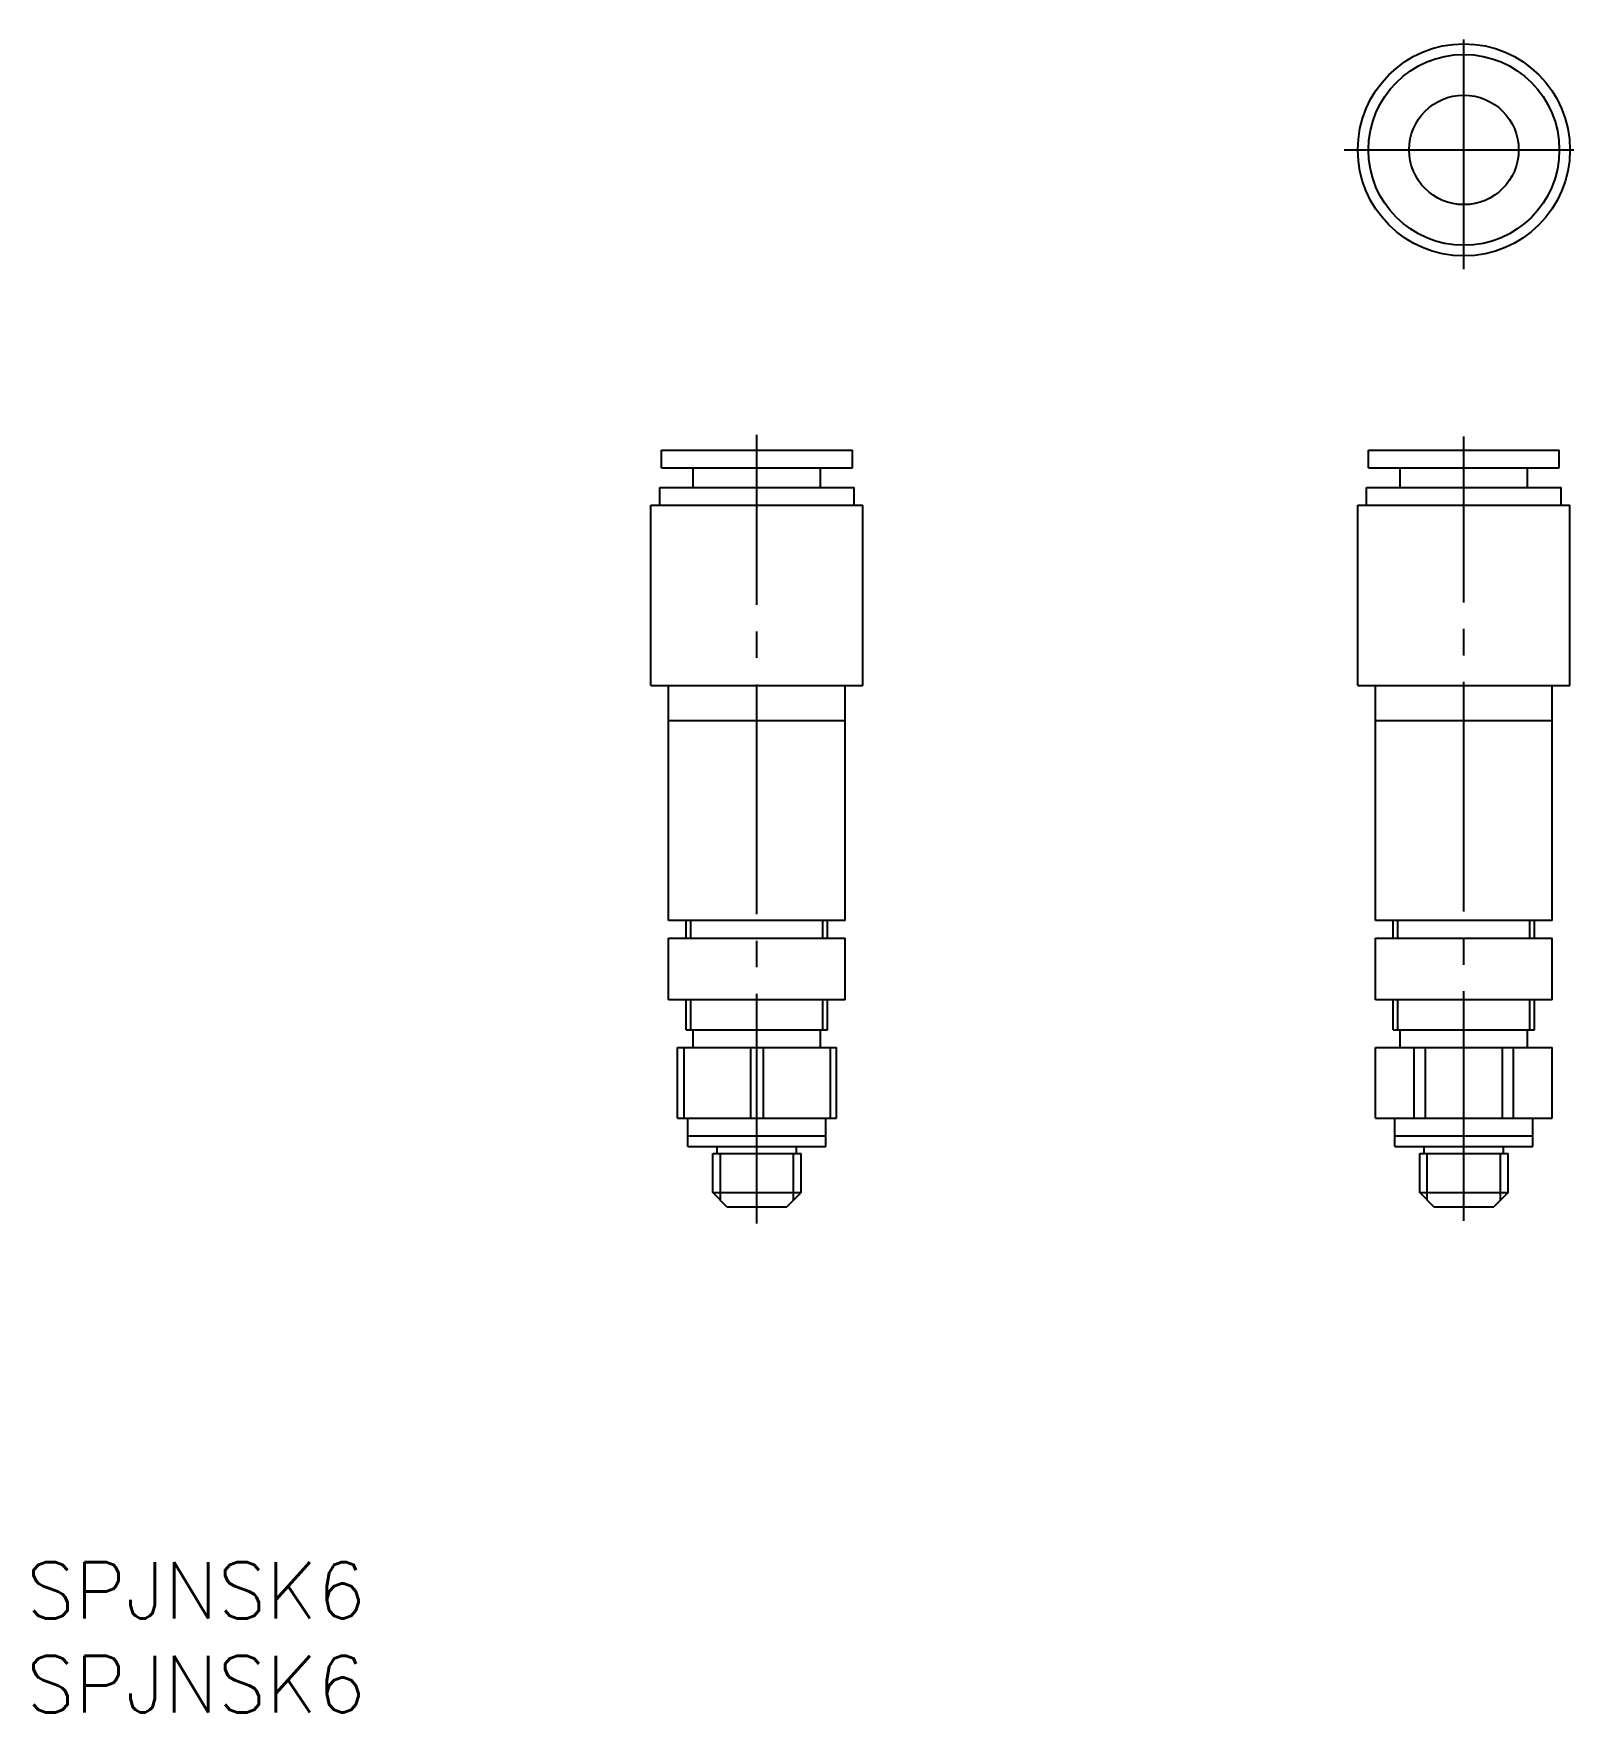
# Model space of a CAD drawing. Extents: x 46.4 to 134.3, y 144.5 to 239.5.
import ezdxf

# ---------------------------------------------------------------- set-up
doc = ezdxf.new("R2010")
doc.units = 0
doc.linetypes.add('CENTER', pattern=[17.5, 13, -1.5, 1.5, -1.5])
doc.layers.get('0').update_dxf_attribs({"linetype": 'CONTINUOUS'})
doc.layers.add('CENTER', color=1, linetype='CENTER')
doc.styles.get("Standard").update_dxf_attribs({"font": 'txt.shx', "bigfont": '@extfont2.shx'})

msp = doc.modelspace()

# ---------------------------------------------------------------- linework, layer by layer
at = {"color": 7, "linetype": 'CONTINUOUS'}
for p, q in [((81.975, 215.961), (92.775, 215.961)), ((81.975, 214.961), (81.975, 215.961)), ((92.775, 214.961), (92.775, 215.961)), ((121.975, 215.961), (132.775, 215.961)), ((121.975, 214.961), (121.975, 215.961)), ((132.775, 214.961), (132.775, 215.961)), ((81.975, 214.961), (92.775, 214.961)), ((83.775, 213.861), (83.775, 214.961)), ((90.975, 213.861), (90.975, 214.961)), ((121.975, 214.961), (132.775, 214.961)), ((123.775, 213.861), (123.775, 214.961)), ((130.975, 213.861), (130.975, 214.961)), ((81.875, 213.861), (92.875, 213.861)), ((81.875, 212.861), (81.875, 213.861)), ((92.875, 212.861), (92.875, 213.861)), ((121.875, 213.861), (132.875, 213.861)), ((121.875, 212.861), (121.875, 213.861)), ((132.875, 212.861), (132.875, 213.861)), ((81.375, 212.861), (93.375, 212.861)), ((81.375, 202.661), (81.375, 212.861)), ((93.375, 202.661), (93.375, 212.861)), ((121.375, 212.861), (133.375, 212.861)), ((121.375, 202.661), (121.375, 212.861)), ((133.375, 202.661), (133.375, 212.861)), ((81.375, 202.661), (93.375, 202.661)), ((82.375, 200.661), (82.375, 202.661)), ((92.375, 200.661), (92.375, 202.661)), ((121.375, 202.661), (133.375, 202.661)), ((122.375, 200.661), (122.375, 202.661)), ((132.375, 200.661), (132.375, 202.661)), ((92.375, 200.661), (82.375, 200.661)), ((82.375, 189.361), (82.375, 200.661)), ((92.375, 189.361), (92.375, 200.661)), ((132.375, 200.661), (122.375, 200.661)), ((122.375, 189.361), (122.375, 200.661)), ((132.375, 189.361), (132.375, 200.661)), ((92.375, 189.361), (82.375, 189.361)), ((83.375, 188.361), (83.375, 189.361)), ((91.375, 188.361), (91.375, 189.361)), ((132.375, 189.361), (122.375, 189.361)), ((123.375, 188.361), (123.375, 189.361)), ((131.375, 188.361), (131.375, 189.361)), ((82.375, 188.361), (92.375, 188.361)), ((82.375, 184.861), (82.375, 188.361)), ((92.375, 184.861), (92.375, 188.361)), ((122.375, 188.361), (132.375, 188.361)), ((122.375, 184.861), (122.375, 188.361)), ((132.375, 184.861), (132.375, 188.361)), ((92.375, 184.861), (82.375, 184.861)), ((83.375, 183.161), (83.375, 184.861)), ((91.375, 183.161), (91.375, 184.861)), ((132.375, 184.861), (122.375, 184.861)), ((123.375, 183.161), (123.375, 184.861)), ((131.375, 183.161), (131.375, 184.861)), ((83.375, 183.161), (91.375, 183.161)), ((83.775, 182.161), (83.775, 183.161)), ((90.975, 182.161), (90.975, 183.161)), ((123.375, 183.161), (131.375, 183.161)), ((123.775, 182.161), (123.775, 183.161)), ((130.975, 182.161), (130.975, 183.161)), ((82.875, 182.161), (91.875, 182.161)), ((82.875, 178.161), (82.875, 182.161)), ((83.238, 182.161), (83.238, 178.161)), ((87.013, 182.161), (87.013, 178.161)), ((87.738, 182.161), (87.738, 178.161)), ((91.513, 182.161), (91.513, 178.161)), ((91.875, 178.161), (91.875, 182.161)), ((122.375, 178.161), (122.375, 182.161)), ((122.375, 182.161), (132.375, 182.161)), ((124.568, 178.161), (124.568, 182.161)), ((125.196, 178.161), (125.196, 182.161)), ((129.555, 178.161), (129.555, 182.161)), ((130.183, 178.161), (130.183, 182.161)), ((132.375, 178.161), (132.375, 182.161)), ((82.875, 178.161), (91.875, 178.161)), ((83.475, 177.161), (83.475, 178.161)), ((91.275, 177.161), (91.275, 178.161)), ((122.375, 178.161), (132.375, 178.161)), ((123.475, 177.161), (123.475, 178.161)), ((131.275, 177.161), (131.275, 178.161)), ((83.475, 177.161), (91.275, 177.161)), ((83.475, 176.561), (83.475, 177.161)), ((91.275, 176.561), (91.275, 177.161)), ((123.475, 177.161), (131.275, 177.161)), ((123.475, 176.561), (123.475, 177.161)), ((131.275, 176.561), (131.275, 177.161)), ((83.475, 176.561), (91.275, 176.561)), ((84.875, 173.961), (84.875, 176.161)), ((84.875, 176.161), (89.875, 176.161)), ((85.125, 176.161), (85.125, 176.561)), ((89.625, 176.161), (89.625, 176.561)), ((89.875, 173.961), (89.875, 176.161)), ((123.475, 176.561), (131.275, 176.561)), ((124.875, 173.961), (124.875, 176.161)), ((124.875, 176.161), (129.875, 176.161)), ((125.125, 176.161), (125.125, 176.561)), ((129.625, 176.161), (129.625, 176.561)), ((129.875, 173.961), (129.875, 176.161)), ((85.675, 173.161), (84.875, 173.961)), ((89.875, 173.961), (89.075, 173.161)), ((125.675, 173.161), (124.875, 173.961)), ((129.875, 173.961), (129.075, 173.161)), ((85.675, 173.161), (89.075, 173.161)), ((125.675, 173.161), (129.075, 173.161))]:
    msp.add_line(p, q, dxfattribs=at)
at = {"color": 3, "linetype": 'CONTINUOUS'}
for p, q in [((83.646, 188.361), (83.646, 189.361)), ((91.105, 188.361), (91.105, 189.361)), ((123.646, 188.361), (123.646, 189.361)), ((131.105, 188.361), (131.105, 189.361)), ((83.646, 183.161), (83.646, 184.861)), ((91.105, 183.161), (91.105, 184.861)), ((123.646, 183.161), (123.646, 184.861)), ((131.105, 183.161), (131.105, 184.861)), ((85.308, 173.528), (85.308, 176.161)), ((89.442, 173.528), (89.442, 176.161)), ((125.308, 173.528), (125.308, 176.161)), ((129.442, 173.528), (129.442, 176.161)), ((84.875, 173.961), (89.875, 173.961)), ((124.875, 173.961), (129.875, 173.961))]:
    msp.add_line(p, q, dxfattribs=at)
at = {"color": 7, "linetype": 'CONTINUOUS'}
for radius in [6, 5.4, 3.1]:
    msp.add_circle((127.375, 232.961), radius, dxfattribs=at)
at = {"layer": 'CENTER', "color": 1, "linetype": 'CENTER'}
for p, q in [((127.375, 226.206), (127.375, 239.541)), ((120.603, 232.961), (134.253, 232.961)), ((87.375, 172.211), (87.375, 216.829)), ((127.375, 172.355), (127.375, 216.742))]:
    msp.add_line(p, q, dxfattribs=at)

# ---------------------------------------------------------------- texts
at = {"color": 7, "linetype": 'CONTINUOUS'}
for p in [(46.038, 149.855), (46.038, 144.544)]:
    msp.add_text('SPJNSK6', height=3.2, dxfattribs=at).set_placement(p)

doc.saveas('drawing.dxf')
